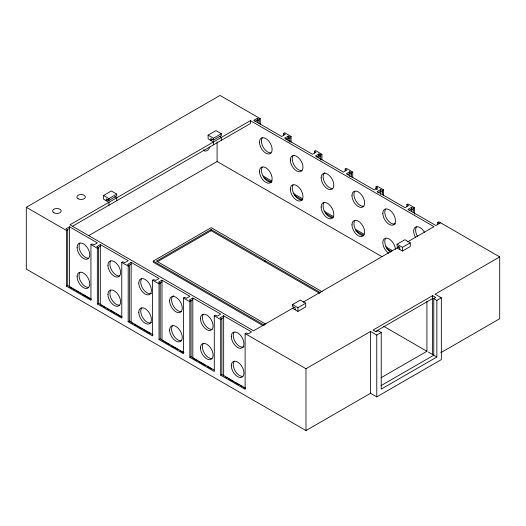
<?xml version="1.0" encoding="UTF-8"?>
<svg xmlns="http://www.w3.org/2000/svg" width="526" height="526" viewBox="0 0 526 526"><rect width="100%" height="100%" fill="white"/><g stroke="black" fill="none" stroke-linecap="round" stroke-linejoin="round"><path stroke-width="0.79" d="M108.954 205.206L108.954 202.293L103.569 199.19L103.569 195.488L111.374 190.984L116.752 194.094L116.752 195.942L108.954 200.445L106.265 198.894L106.265 200.741L108.389 199.512M116.752 200.708L116.752 197.796L114.734 196.625M213.497 144.854L213.503 141.941L208.118 138.831L208.118 135.129L215.916 130.626L221.301 133.736L221.301 135.583L213.497 140.087L210.808 138.535L210.808 140.383L212.82 139.226M221.295 140.35L221.301 137.437L250.389 120.645L433.963 226.634L407.716 241.789M292.535 308.289L297.92 311.392L297.92 307.69L305.718 303.186L300.339 300.083L292.535 304.587L292.535 306.434L295.231 307.993L295.231 309.84M305.718 303.186L305.718 306.888L297.92 311.392M397.084 247.93L402.462 251.034L402.462 247.332L410.26 242.834L404.882 239.725L397.084 244.228L397.084 246.076L399.773 247.634L399.773 249.482M410.26 242.834L410.26 246.53L402.462 251.034M250.389 120.645L250.383 123.557L72.864 226.042M440.801 352.722L499.7 318.717L499.7 256.912L435.127 294.192L441.34 297.782L441.34 359.587L376.767 396.867L370.554 393.277L305.981 430.564L26.3 269.088L26.3 207.283L220.019 95.436L260.238 118.659L260.238 124.392M103.569 195.488L108.954 198.598L116.752 194.094M208.118 135.129L213.497 138.239L221.301 133.736M26.3 207.283L66.513 230.5L66.513 286.17L90.939 300.274L90.939 244.603L92.116 243.919L93.865 244.932L97.389 242.894L69.471 226.772L65.941 228.81L67.69 229.816L67.69 285.493L91.419 299.195M260.238 118.659L259.062 119.336L257.313 118.33L253.782 120.369L281.706 136.49L285.237 134.452L283.488 133.44L283.488 135.182M67.354 229.678L69.471 228.455M254.959 121.374L257.313 120.013L259.062 121.019M66.513 230.5L67.69 229.816M88.539 235.733L217.106 161.508L382.139 256.787M283.488 133.44L284.665 132.762L291.075 136.464L291.075 142.191M90.939 244.603L97.349 248.298L97.349 303.975L121.776 318.079L121.776 262.408L122.953 261.724L124.701 262.73L128.226 260.692L100.308 244.577L96.777 246.615L98.526 247.621L98.526 303.298L122.256 316.994M291.075 136.464L289.898 137.141L288.149 136.135L284.619 138.174L312.543 154.289L316.067 152.251L314.324 151.245L314.324 152.981M98.191 247.483L100.308 246.26M285.796 139.18L288.149 137.819L289.898 138.825M97.349 248.298L98.526 247.621M66.513 286.17L67.69 285.493M314.324 151.245L315.501 150.567L321.912 154.263L321.912 159.996M121.776 262.408L128.186 266.103L128.186 321.78L152.612 335.884L152.612 280.207L153.789 279.53L155.532 280.536L159.062 278.497L131.145 262.382L127.614 264.42L129.363 265.426L129.363 321.097L153.092 334.799M321.912 154.263L320.735 154.946L318.986 153.934L315.455 155.972L343.373 172.094L346.904 170.056L345.161 169.05L345.161 170.786M129.028 265.288L131.145 264.065M316.632 156.978L318.986 155.624L320.735 156.63M128.186 266.103L129.363 265.426M263.013 325.587L153.283 262.231L153.283 261.074L211.15 227.659L322.306 291.838M320.498 292.666L211.15 229.533L156.531 261.074L265.827 324.174M157.241 261.823L211.15 230.697L319.788 293.423M97.349 303.975L98.526 303.298M345.161 169.05L346.338 168.366L352.742 172.068L352.742 177.801M152.612 280.207L159.023 283.909L159.023 339.579L183.449 353.682L183.449 298.012L184.626 297.335L186.368 298.341L189.899 296.302L161.982 280.18L158.451 282.219L160.2 283.231L160.2 338.902L183.929 352.604M352.742 172.068L351.572 172.745L349.823 171.739L346.292 173.777L374.21 189.899L377.74 187.861L375.998 186.848L375.998 188.591L377.162 189.261M159.865 283.093L161.982 281.87M347.469 174.783L349.823 173.422L351.572 174.435M159.023 283.909L160.2 283.231M128.186 321.78L129.363 321.097M375.998 186.848L377.175 186.171L383.579 189.873L383.579 195.6M183.449 298.012L189.86 301.714L189.86 357.384L214.286 371.488L214.286 315.817L215.463 315.133L217.205 316.146L220.736 314.107L192.818 297.986L189.288 300.024L191.037 301.03L191.037 356.707L214.069 370.002M383.579 189.873L382.402 190.55L380.66 189.544L377.129 191.582L405.046 207.698L408.577 205.659L406.835 204.653L406.835 206.396M189.998 301.299L192.818 299.669M377.721 192.924L380.66 191.227L382.402 192.233M189.86 301.714L191.037 301.03M159.023 339.579L160.2 338.902M406.835 204.653L408.012 203.976L414.416 207.671L414.416 214.227M214.286 315.817L220.696 319.512L220.696 375.189L245.123 389.293L245.123 333.615L246.299 332.938L248.042 333.944L251.573 331.906L223.655 315.791L220.124 317.829L221.867 318.835L221.867 374.505L245.603 388.208M414.416 207.671L413.239 208.355L411.496 207.349L407.966 209.387L435.883 225.503L440.61 222.794M220.828 319.104L223.655 317.474M409.143 210.387L411.496 209.032L413.239 210.038M220.696 319.512L221.867 318.835M189.86 357.384L191.037 356.707M437.671 224.194L437.671 222.459L438.848 221.781L499.7 256.912M293.955 307.467L253.539 330.801L69.951 224.812L221.301 137.437L219.283 136.267M303.18 302.141L399.208 246.701M220.696 375.189L221.867 374.505M245.123 333.615L305.981 368.752L370.554 331.472L376.767 335.062L381.238 332.478L381.238 389.122L436.869 357.003L436.869 300.366L441.34 297.782M380.949 385.703L433.766 355.214L433.766 298.571L435.712 297.446L432.602 295.651L373.079 330.019L376.182 331.814L378.135 330.683L381.238 332.478M375.202 331.702L432.602 298.564M381.146 377.688L426.921 351.263L426.921 301.418M437.671 222.459L439.414 223.465M375.998 188.538L377.162 189.209M397.084 244.228L402.462 247.332M263.026 175.94L272.1 181.181M293.166 193.344L302.937 198.986M324.003 211.15L333.773 216.791M355.537 229.356L363.913 234.188M385.676 246.753L392.652 250.784M263.947 177.834L271.62 182.266M294.784 195.633L302.457 200.071M325.62 213.438L333.293 217.869M355.754 230.842L363.433 235.273M386.59 248.64L391.475 251.461M433.766 298.571L436.869 300.366M383.632 326.265L426.921 351.263M428.381 352.104L436.869 357.003M292.535 304.587L297.92 307.69M153.283 261.074L264.427 325.239M72.266 288.504L69.471 286.894L69.471 226.772M73.66 289.313L75.06 290.122M76.454 290.924L78.545 292.134M79.945 292.943L81.339 293.745M82.733 294.553L89.716 298.584M101.005 305.1L102.406 305.908M103.8 306.711L105.89 307.92M107.291 308.729L108.685 309.531M110.079 310.34L114.964 313.161M116.364 313.969L121.25 316.79M131.842 322.905L133.242 323.714M134.636 324.516L136.03 325.324M137.431 326.127L142.316 328.947M143.71 329.756L150.692 333.786M163.376 341.111L161.982 340.302L161.982 280.18M164.776 341.913L169.661 344.74M171.055 345.543L178.038 349.573M180.129 350.783L183.62 352.795M197.007 360.527L192.818 358.107L192.818 297.986M198.401 361.329L205.383 365.36M207.474 366.569L211.662 368.989M225.746 377.122L227.147 377.924M228.54 378.733L233.426 381.554M234.82 382.356L239.008 384.776M240.408 385.584L241.802 386.386M243.196 387.195L244.597 387.997M432.602 295.651L432.602 354.544M413.239 208.355L413.239 212.491M411.496 207.349L411.496 211.465M382.402 190.55L382.402 194.692M380.66 189.544L380.66 194.475M376.767 335.062L376.767 396.867M370.554 331.472L370.554 393.277M351.572 172.745L351.572 176.887M349.823 171.739L349.823 176.67M320.735 154.946L320.735 159.904M318.986 153.934L318.986 158.056M305.981 368.752L305.981 430.564M289.898 137.141L289.898 142.099M288.149 136.135L288.149 141.067M264.841 260.534L264.841 261.698M259.062 119.336L259.062 123.478M257.313 118.33L257.313 122.453M223.655 315.791L223.655 375.912M217.106 141.908L217.106 161.508M213.497 138.239L213.497 140.087M211.15 229.533L211.15 230.697M131.145 262.382L131.145 322.504M108.954 198.598L108.954 200.445M100.308 244.577L100.308 304.699M209.867 147.024A4.734 2.729 -60 0 1 206.534 150.85A4.734 2.729 -60 0 1 203.733 149.634M88.532 258.161A8.949 5.168 60 0 1 80.899 252.592A8.949 5.168 60 0 1 79.893 243.19M88.532 287.38A8.949 5.168 60 0 1 80.899 281.811A8.949 5.168 60 0 1 79.893 272.409M119.369 275.959A8.949 5.168 60 0 1 111.736 270.39A8.949 5.168 60 0 1 110.73 260.995M119.369 305.179A8.949 5.168 60 0 1 111.736 299.61A8.949 5.168 60 0 1 110.73 290.214M151.521 293.363A8.949 5.168 60 0 1 143.197 289.188A8.949 5.168 60 0 1 141.566 278.8M151.521 322.583A8.949 5.168 60 0 1 143.197 318.401A8.949 5.168 60 0 1 141.566 308.019M181.043 311.57A8.949 5.168 60 0 1 172.863 304.968A8.949 5.168 60 0 1 173.409 295.671M181.043 340.789A8.949 5.168 60 0 1 173.409 335.22A8.949 5.168 60 0 1 172.403 325.818M211.879 329.375A8.949 5.168 60 0 1 204.246 323.799A8.949 5.168 60 0 1 203.24 314.403M211.879 358.587A8.949 5.168 60 0 1 204.246 353.018A8.949 5.168 60 0 1 203.24 343.623M244.025 346.772A8.949 5.168 60 0 1 235.701 342.597A8.949 5.168 60 0 1 234.077 332.208M242.716 376.392A8.949 5.168 60 0 1 235.083 370.823A8.949 5.168 60 0 1 234.077 361.428M270.91 182.095A8.949 5.168 60 0 1 263.27 176.526A8.949 5.168 60 0 1 262.264 167.123M270.91 152.875A8.949 5.168 60 0 1 263.27 147.306A8.949 5.168 60 0 1 262.264 137.904M301.746 199.893A8.949 5.168 60 0 1 294.106 194.324A8.949 5.168 60 0 1 293.1 184.928M301.746 170.674A8.949 5.168 60 0 1 294.106 165.105A8.949 5.168 60 0 1 293.1 155.709M332.577 217.698A8.949 5.168 60 0 1 324.943 212.129A8.949 5.168 60 0 1 323.937 202.734M332.577 188.479A8.949 5.168 60 0 1 324.397 181.878A8.949 5.168 60 0 1 324.943 172.581M363.413 235.503A8.949 5.168 60 0 1 355.78 229.934A8.949 5.168 60 0 1 354.774 220.532M363.413 206.284A8.949 5.168 60 0 1 355.78 200.715A8.949 5.168 60 0 1 354.774 191.313M390.542 252.112A8.949 5.168 60 0 1 385.611 238.337M395.565 223.681A8.949 5.168 60 0 1 387.241 219.506A8.949 5.168 60 0 1 385.611 209.118M388.602 253.23A8.949 5.168 60 0 1 382.829 242.407A8.949 5.168 60 0 1 388.964 238.863A8.949 5.168 60 0 1 395.453 249.278M417.453 236.319A8.949 5.168 60 0 1 416.447 226.923M415.514 237.443A8.949 5.168 60 0 1 415.514 227.107A8.949 5.168 60 0 1 424.462 232.275M53.882 212.721A4.28 2.472 0 0 0 61.049 211.616A4.28 2.472 0 0 0 55.802 208.585A4.28 2.472 0 0 0 53.882 212.721M78.098 198.743A4.28 2.472 0 0 0 85.258 197.631A4.28 2.472 0 0 0 80.018 194.607A4.28 2.472 0 0 0 78.098 198.743M77.105 276.696A8.949 5.168 60 0 0 86.593 288.498A8.949 5.168 60 0 0 86.593 275.848A8.949 5.168 60 0 0 77.105 276.696M77.105 247.476A8.949 5.168 60 0 0 86.593 259.279A8.949 5.168 60 0 0 86.593 246.628A8.949 5.168 60 0 0 77.105 247.476M107.942 294.494A8.949 5.168 60 0 0 117.429 306.303A8.949 5.168 60 0 0 117.429 293.646A8.949 5.168 60 0 0 107.942 294.494M107.942 265.275A8.949 5.168 60 0 0 117.429 277.084A8.949 5.168 60 0 0 117.429 264.427A8.949 5.168 60 0 0 107.942 265.275M138.779 312.299A8.949 5.168 60 0 0 148.266 324.101A8.949 5.168 60 0 0 148.266 311.451A8.949 5.168 60 0 0 138.779 312.299M138.779 283.08A8.949 5.168 60 0 0 148.266 294.882A8.949 5.168 60 0 0 148.266 282.232A8.949 5.168 60 0 0 138.779 283.08M169.615 330.104A8.949 5.168 60 0 0 179.103 341.907A8.949 5.168 60 0 0 179.103 329.256A8.949 5.168 60 0 0 169.615 330.104M169.615 300.885A8.949 5.168 60 0 0 179.103 312.687A8.949 5.168 60 0 0 179.103 300.037A8.949 5.168 60 0 0 169.615 300.885M200.452 347.903A8.949 5.168 60 0 0 209.94 359.712A8.949 5.168 60 0 0 209.94 347.055A8.949 5.168 60 0 0 200.452 347.903M200.452 318.684A8.949 5.168 60 0 0 209.94 330.492A8.949 5.168 60 0 0 209.94 317.842A8.949 5.168 60 0 0 200.452 318.684M231.289 365.708A8.949 5.168 60 0 0 240.776 377.51A8.949 5.168 60 0 0 240.776 364.86A8.949 5.168 60 0 0 231.289 365.708M231.289 336.489A8.949 5.168 60 0 0 240.776 348.297A8.949 5.168 60 0 0 240.776 335.641A8.949 5.168 60 0 0 231.289 336.489M259.476 142.191A8.949 5.168 60 0 0 268.97 153.993A8.949 5.168 60 0 0 268.97 141.343A8.949 5.168 60 0 0 259.476 142.191M259.476 171.41A8.949 5.168 60 0 0 268.97 183.212A8.949 5.168 60 0 0 268.97 170.562A8.949 5.168 60 0 0 259.476 171.41M290.313 159.989A8.949 5.168 60 0 0 299.807 171.798A8.949 5.168 60 0 0 299.807 159.141A8.949 5.168 60 0 0 290.313 159.989M290.313 189.209A8.949 5.168 60 0 0 299.807 201.017A8.949 5.168 60 0 0 299.807 188.361A8.949 5.168 60 0 0 290.313 189.209M321.149 177.795A8.949 5.168 60 0 0 330.644 189.597A8.949 5.168 60 0 0 330.644 176.946A8.949 5.168 60 0 0 321.149 177.795M321.149 207.014A8.949 5.168 60 0 0 330.644 218.816A8.949 5.168 60 0 0 330.644 206.166A8.949 5.168 60 0 0 321.149 207.014M351.986 195.6A8.949 5.168 60 0 0 361.474 207.402A8.949 5.168 60 0 0 361.474 194.751A8.949 5.168 60 0 0 351.986 195.6M351.986 224.819A8.949 5.168 60 0 0 361.474 236.621A8.949 5.168 60 0 0 361.474 223.971A8.949 5.168 60 0 0 351.986 224.819M382.823 213.405A8.949 5.168 60 0 0 392.311 225.207A8.949 5.168 60 0 0 392.311 212.557A8.949 5.168 60 0 0 382.823 213.405"/></g></svg>
